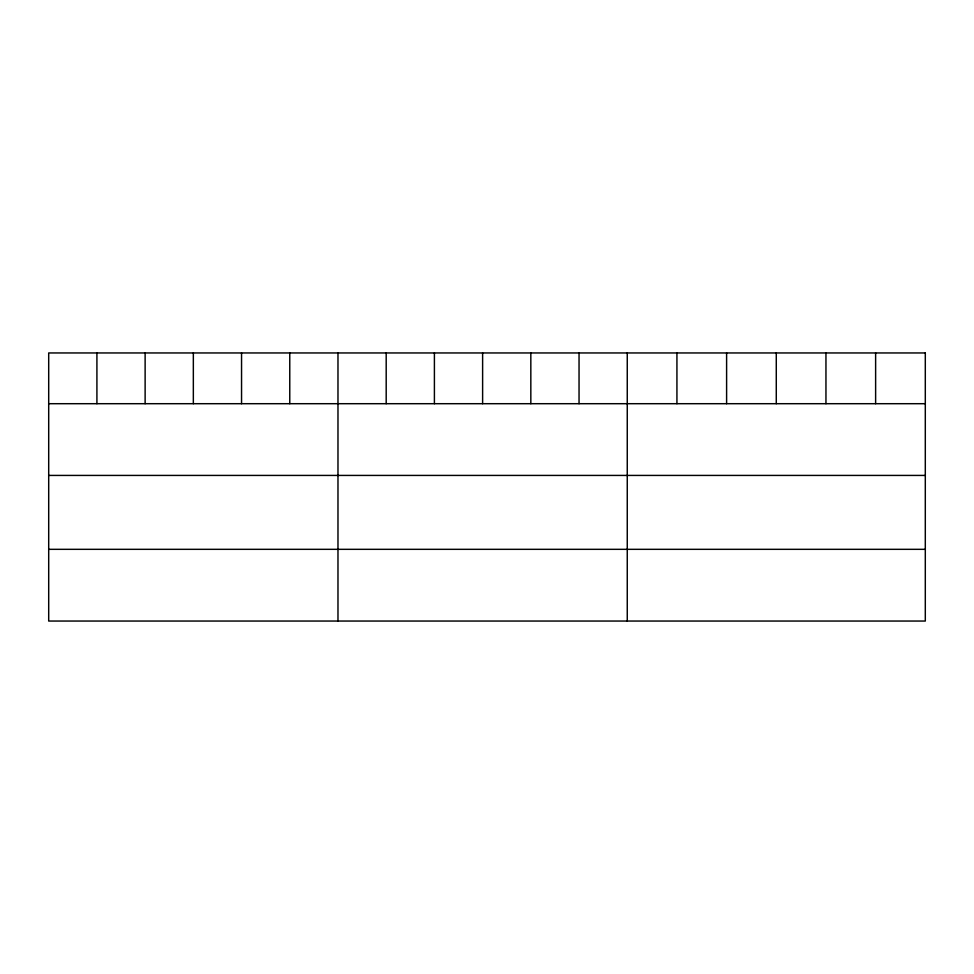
<?xml version="1.0" encoding="UTF-8"?>
<svg xmlns="http://www.w3.org/2000/svg" width="974" height="974" viewBox="0 0 974 974"><rect width="100%" height="100%" fill="white"/><g stroke="black" fill="none" stroke-linecap="round" stroke-linejoin="round"><path stroke-width="1.46" d="M48.7 403.699L925.3 403.699M48.7 475.422L925.3 475.422M48.7 549.324L925.3 549.324M875.626 352.953L875.626 403.699M825.952 352.953L825.952 403.699M776.278 352.953L776.278 403.699M726.604 352.953L726.604 403.699M676.93 352.953L676.93 403.699M627.256 352.953L627.256 621.047M579.043 352.953L579.043 403.699M530.83 352.953L530.83 403.699M482.617 352.953L482.617 403.699M434.404 352.953L434.404 403.699M386.191 352.953L386.191 403.699M337.978 352.953L337.978 621.047M289.765 352.953L289.765 403.699M241.552 352.953L241.552 403.699M193.339 352.953L193.339 403.699M145.126 352.953L145.126 403.699M96.913 352.953L96.913 403.699M925.3 352.953L48.7 352.953L48.7 621.047L925.3 621.047L925.3 352.953"/></g></svg>
